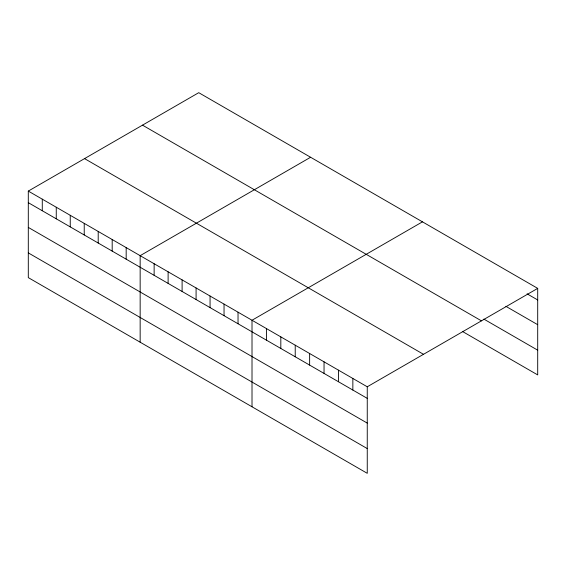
<?xml version="1.0" encoding="UTF-8"?>
<svg xmlns="http://www.w3.org/2000/svg" width="566" height="566" viewBox="0 0 566 566"><rect width="100%" height="100%" fill="white"/><g stroke="black" fill="none" stroke-linecap="round" stroke-linejoin="round"><path stroke-width="0.85" d="M28.3 191.089L367.256 386.783L367.256 473.317L28.3 277.623L28.3 191.089L198.744 92.683L537.7 288.377L537.7 374.911L462.641 331.577M310.6 157.263L140.156 255.669L140.156 342.204M422.455 221.844L252.012 320.25L252.012 406.777M367.256 386.783L537.7 288.377M527.087 293.832L537.7 299.959M505.855 306.312L537.7 324.693M483.866 319.097L537.7 350.177M142.498 125.157L481.454 320.851M84.546 158.614L423.502 354.309M28.3 202.67L367.256 398.365M28.3 227.405L367.256 423.099M28.3 252.889L367.256 448.583M352.851 378.47L352.851 390.052M338.447 370.15L338.447 381.732M324.042 361.83L324.042 373.418M309.63 353.517L309.63 365.098M295.226 345.196L295.226 356.785M280.821 336.883L280.821 348.465M266.416 328.563L266.416 340.145M238.031 312.177L238.031 323.759M224.044 304.105L224.044 315.687M210.064 296.032L210.064 307.614M196.084 287.96L196.084 299.541M182.103 279.887L182.103 291.469M168.116 271.814L168.116 283.396M154.136 263.742L154.136 275.324M126.176 247.597L126.176 259.178M112.188 239.524L112.188 251.106M98.208 231.452L98.208 243.033M84.228 223.379L84.228 234.961M70.248 215.306L70.248 226.888M56.26 207.234L56.26 218.816M42.28 199.161L42.28 210.743"/></g></svg>
